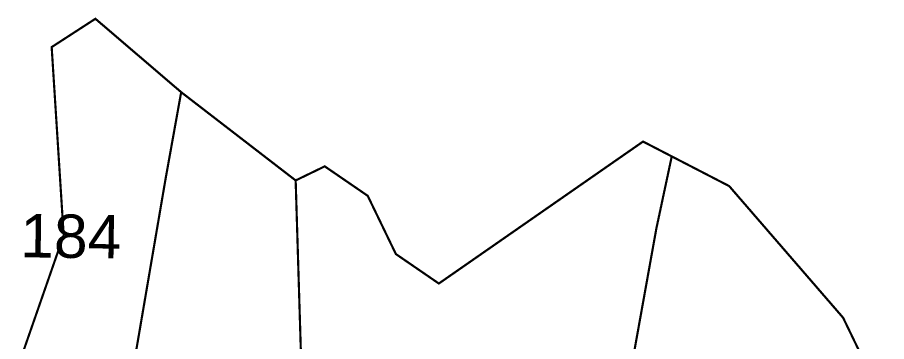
# Model space of a CAD drawing. Header units: metres. Extents: x 259177 to 277314, y 2171367 to 2185445.
# Drawn here: x 274047.9 to 274286.4, y 2178430.4 to 2178519.3 of the extents above; entities that cross this region are included whole.
import ezdxf

# ---------------------------------------------------------------- set-up
doc = ezdxf.new("R2010")
doc.units = ezdxf.units.M
doc.header["$MEASUREMENT"] = 0
doc.layers.add('SURVEY NO.', color=7, linetype='Continuous')
doc.layers.add('SURVEY PLOT BOUNDARY', color=35, linetype='Continuous')
doc.styles.add('PDF Arial', font='arial.ttf')

# ---------------------------------------------------------------- blocks, each defined once
blk = doc.blocks.new('FEWEWFEWQT')
at = {"layer": 'SURVEY PLOT BOUNDARY', "lineweight": 18, "const_width": 0.001}
for points in [[(282148.90281, 2174213.59675), (282148.89614, 2174213.55674), (282148.87615, 2174213.43007), (282148.82948, 2174213.47007), (282148.84948, 2174213.53007), (282148.84281, 2174213.61675), (282148.86281, 2174213.63008)], [(282149.12946, 2174213.57008), (282149.12279, 2174213.53674), (282149.10946, 2174213.45674), (282149.09613, 2174213.45007), (282149.04947, 2174213.41673), (282149.02947, 2174213.33006), (282149.0228, 2174213.32339), (282149.00947, 2174213.37006), (282148.98947, 2174213.4034), (282148.97614, 2174213.4034), (282148.96281, 2174213.4034), (282148.95614, 2174213.55674), (282148.96947, 2174213.56341), (282148.98947, 2174213.55008), (282149.0028, 2174213.52341), (282149.0228, 2174213.51007), (282149.11613, 2174213.57675)], [(282149.16946, 2174213.37673), (282149.16946, 2174213.4034), (282149.16279, 2174213.4434), (282149.04947, 2174213.41673), (282149.09613, 2174213.45007), (282149.10946, 2174213.45674), (282149.12279, 2174213.53674), (282149.12946, 2174213.57008), (282149.15612, 2174213.55674), (282149.20945, 2174213.49674), (282149.22945, 2174213.45674), (282149.20279, 2174213.4234), (282149.18946, 2174213.4034), (282149.18279, 2174213.37673)]]:
    blk.add_lwpolyline(points, close=True, dxfattribs=at)
blk.add_lwpolyline([(282148.87615, 2174213.43007), (282148.89614, 2174213.55674), (282148.90281, 2174213.59675), (282148.95614, 2174213.55674), (282148.96281, 2174213.4034)], dxfattribs=at)
at = {"layer": 'SURVEY NO.', "insert": (282148.82948, 2174213.51939), "char_height": 0.02, "attachment_point": 7, "style": 'PDF Arial'}
blk.add_mtext('184', dxfattribs=at)

msp = doc.modelspace()

# ---------------------------------------------------------------- block references
at = {"xscale": 594.7216958835667, "yscale": 594.7216958835667, "zscale": 594.7216958835667, "rotation": 359.254356221976}
msp.add_blockref('FEWEWFEWQT', (-184338996.59, -1288580324.59), dxfattribs=at)

doc.saveas('drawing.dxf')
